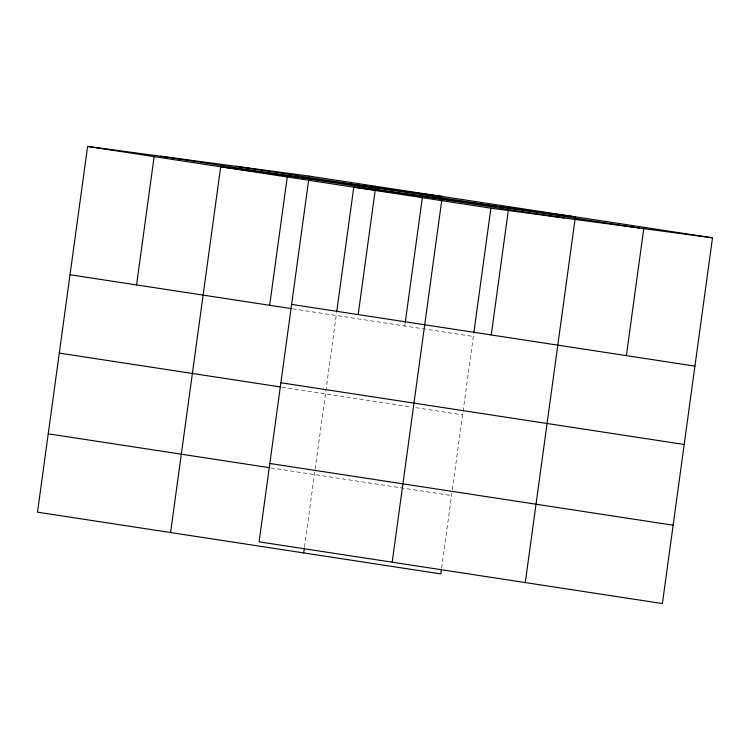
<?xml version="1.0" encoding="UTF-8"?>
<svg xmlns="http://www.w3.org/2000/svg" width="750" height="750" viewBox="0 0 750 750"><rect width="100%" height="100%" fill="white"/><g stroke="black" fill="none" stroke-linecap="round" stroke-linejoin="round"><path stroke-width="0.56" stroke-dasharray="3.75 2.81" d="M304.472 547.153L336.516 313.172M404.766 325.978L405.084 323.672M441.591 568.144L452.166 490.941M452.325 489.788L462.909 412.519M463.069 411.366L473.644 334.163M292.603 308.812L473.325 336.478M281.869 387.159L411.169 406.959M415.744 407.653L462.591 414.825M270.816 467.887L451.537 495.553"/><path stroke-width="1.12" d="M309.197 176.1L259.097 541.828L662.4 603.562L712.5 237.825L309.197 176.1L87.6 146.438L37.5 512.175L440.803 573.9L441.431 569.297M136.566 284.925L154.144 156.628M170.588 532.537L220.688 166.809L442.284 196.472L392.184 562.2M269.662 305.297L287.231 177M303.675 552.909L304.312 548.306M336.675 312.019L353.775 187.181L575.381 216.844L525.281 582.572M358.172 314.587L375.741 186.281M405.244 322.509L422.344 197.681M473.803 333.009L490.903 208.172L87.6 146.438M491.259 334.959L508.828 206.653M626.362 355.641L643.941 227.334M490.903 208.172L712.5 237.825M236.072 166.312L639.375 228.047M160.725 156.225L564.028 217.959M291.619 304.397L694.922 366.131M70.022 274.744L291.459 308.634M280.894 382.753L684.188 444.488M59.288 353.091L280.725 386.991M269.831 463.472L673.134 525.206M48.234 433.819L269.662 467.709"/></g></svg>
